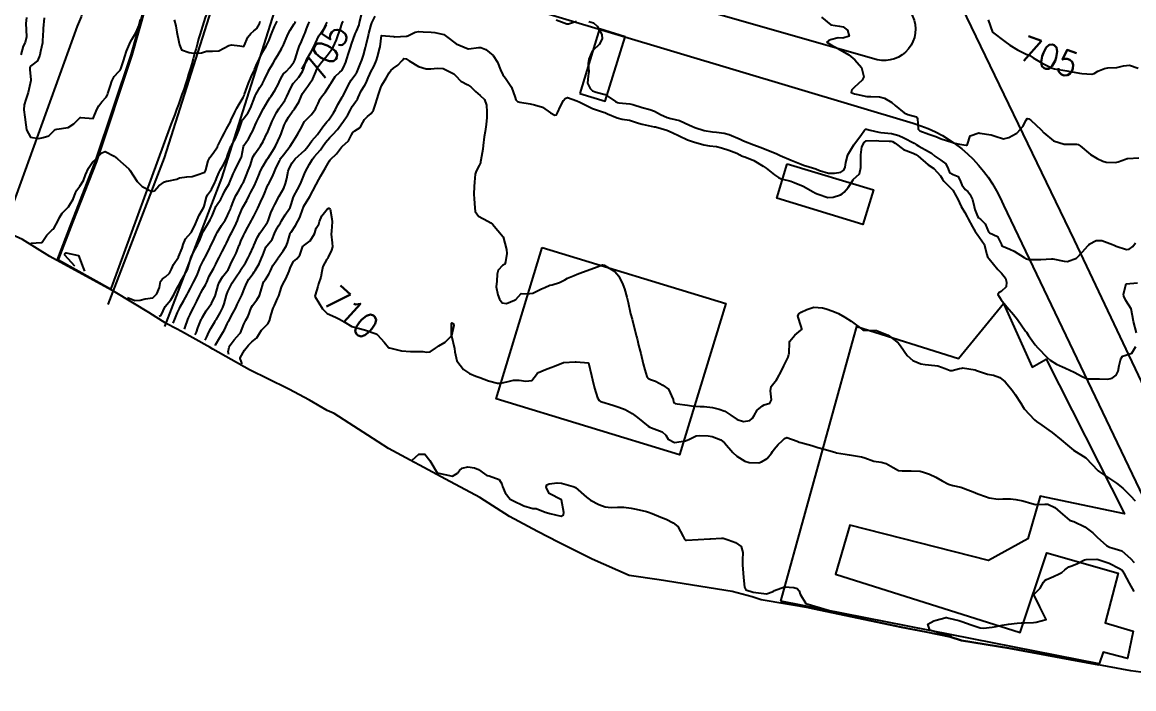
# Model space of a CAD drawing. Header units: metres. Extents: x 286371 to 293043, y 7462578 to 7466404.
# Drawn here: x 289061.7 to 289239.9, y 7464497.4 to 7464604.2 of the extents above; entities that cross this region are included whole.
import ezdxf
from ezdxf.enums import TextEntityAlignment as Align

# ---------------------------------------------------------------- set-up
doc = ezdxf.new("R2010")
doc.units = ezdxf.units.M
doc.header["$MEASUREMENT"] = 0
for name, color, linetype in [('Area', 45, 'Continuous'), ('Canteiro', 45, 'Continuous'), ('Cotas', 45, 'Continuous'), ('Curvas de Nivel 1m', 11, 'Continuous'), ('Curvas de Nivel 5m', 15, 'Continuous'), ('Edificações', 30, 'Continuous'), ('Vias primárias', 230, 'Continuous')]:
    doc.layers.add(name, color=color, linetype=linetype)
doc.styles.add('Style-STANDARD', font='STANDARD.shx')

msp = doc.modelspace()

# ---------------------------------------------------------------- linework, layer by layer
at = {"layer": 'Area'}
msp.add_polyline3d([(289249.83, 7464498.92, 710.42), (289239.41, 7464500.3, 711.24), (289219.82, 7464503.9, 719.13), (289212.26, 7464505.15, 720.53), (289210.43, 7464505.74, 720.55), (289202.61, 7464507.28, 713.14), (289188.39, 7464510.29, 710.79), (289180.11, 7464511.65, 713.78), (289178.68, 7464512.14, 710.67), (289175.51, 7464512.98, 711.38), (289163.8, 7464514.87, 724.06), (289158.98, 7464515.55, 724.78), (289153.04, 7464518.2, 726.75), (289147.71, 7464520.84, 725.03), (289144.28, 7464522.63, 710.9), (289139.8, 7464525.02, 711.39), (289135.01, 7464528.05, 719.44), (289129.53, 7464531.02, 718.51), (289120.41, 7464535.94, 710.86), (289117.08, 7464538.04, 714.6), (289114.83, 7464539.49, 710.71), (289111.65, 7464541.54, 710.83), (289110.55, 7464542.03, 710.81), (289107.71, 7464543.65, 710.79), (289104.42, 7464545.41, 710.78), (289104.17, 7464545.53, 710.71), (289098.08, 7464548.55, 710.54), (289092.23, 7464551.87, 707.98), (289091.63, 7464552.2, 707.63), (289091.31, 7464552.38, 707.46), (289087.2, 7464554.69, 705.11), (289086.39, 7464555.13, 704.48), (289084.72, 7464555.94, 703.68), (289081.96, 7464557.7, 701.75), (289076.56, 7464560.97, 701.71), (289066.1, 7464566.7, 701.55), (289061.72, 7464569.4, 700.93), (289059.91, 7464570.24, 700.86)], dxfattribs=at)
at = {"layer": 'Canteiro'}
msp.add_lwpolyline([(289106.47, 7464715.92, -0.022904), (289104.09, 7464679.93, 0.015582), (289103.52, 7464672.91, -0.008228), (289102.68, 7464660.19, -0.00272), (289102.15, 7464654.13, -0.041433), (289099.84, 7464641.17, 0.025646), (289096.75, 7464626.51, -0.049795), (289091.48, 7464606.35, 0.02469), (289089.75, 7464600.87, -0.029633), (289085.49, 7464587.85), (289075.91, 7464561.7), (289075.8, 7464561.48), (289067.46, 7464566.11), (289067.55, 7464566.35), (289069.77, 7464572.15), (289073.6, 7464581.93), (289079.3, 7464598.99), (289081.44, 7464606.51, 0.04257), (289095.06, 7464676.47, -0.012104), (289096.53, 7464687.62), (289098.18, 7464701.9, 0.027017), (289100, 7464731.8, 0.018919)], format="xyb", dxfattribs=at)
at = {"layer": 'Curvas de Nivel 1m', "flags": 128}
for points, elevation in [([(289062.34, 7464605.01), (289062.24, 7464604.03), (289062.27, 7464603.01), (289062.34, 7464601.9), (289062.11, 7464601.01), (289061.83, 7464600.4), (289061.43, 7464599.02)], 701), ([(289063.04, 7464568.84), (289064.77, 7464568.94), (289064.84, 7464568.97), (289065.6, 7464570.12), (289066.44, 7464570.95), (289066.62, 7464571.1), (289066.77, 7464571.31), (289067.34, 7464572.38), (289067.62, 7464572.93), (289068.06, 7464573.67), (289068.82, 7464574.4), (289069.07, 7464574.66), (289069.24, 7464574.91), (289069.83, 7464575.91), (289070.22, 7464576.89), (289070.41, 7464577.34), (289070.87, 7464577.98), (289071.47, 7464578.87), (289071.82, 7464579.78), (289072.26, 7464580.86), (289072.93, 7464581.8), (289073.47, 7464582.3), (289073.96, 7464582.83), (289074.43, 7464583.34), (289074.95, 7464583.52), (289076.41, 7464582.79), (289076.94, 7464582.34), (289078.73, 7464580.76), (289078.91, 7464580.55), (289080.11, 7464578.74), (289080.87, 7464577.91), (289082.44, 7464577.12), (289082.86, 7464577.2), (289083.55, 7464578.01), (289084.48, 7464578.67), (289084.78, 7464578.77), (289084.89, 7464578.78), (289086.43, 7464579.1), (289086.89, 7464579.29), (289088.04, 7464579.47), (289088.9, 7464579.54), (289089.69, 7464579.81), (289090.91, 7464580.21), (289091.04, 7464580.44), (289091.08, 7464580.57), (289091.46, 7464582.05), (289091.74, 7464582.56), (289092.26, 7464583.25), (289092.97, 7464584.29), (289093.04, 7464584.48), (289093.06, 7464584.54), (289093.69, 7464585.84), (289094.08, 7464586.53), (289094.4, 7464587.14), (289095.03, 7464588.31), (289095.09, 7464588.46), (289095.11, 7464588.51), (289095.72, 7464589.84), (289096.08, 7464590.5), (289096.43, 7464591.14), (289097.09, 7464592.19), (289097.24, 7464592.48), (289097.31, 7464592.7), (289097.93, 7464594.47), (289098.55, 7464595.87), (289098.82, 7464596.45), (289098.91, 7464596.69), (289099.17, 7464597.3), (289099.52, 7464598.1), (289099.68, 7464598.44), (289100.19, 7464599.43), (289100.77, 7464600.42), (289100.93, 7464600.71), (289101.23, 7464601.39), (289101.53, 7464602.12), (289101.65, 7464602.41), (289102.11, 7464603.55), (289102.53, 7464604.4)], 701), ([(289078.51, 7464560.15), (289079.7, 7464559.64), (289080.59, 7464559.71), (289081.38, 7464559.93), (289082.6, 7464560.1), (289083.24, 7464560.69), (289083.65, 7464561.72), (289083.84, 7464562.68), (289084.17, 7464563.14), (289084.65, 7464563.42), (289085.27, 7464564.04), (289085.6, 7464564.65), (289085.9, 7464565.42), (289086.69, 7464566.58), (289086.71, 7464566.62), (289086.72, 7464566.63), (289087.28, 7464568.06), (289087.47, 7464568.62), (289087.84, 7464569.52), (289088.75, 7464570.54), (289088.78, 7464570.58), (289088.79, 7464570.6), (289089.42, 7464571.96), (289089.69, 7464572.59), (289090.05, 7464573.34), (289090.77, 7464574.58), (289090.79, 7464574.61), (289090.83, 7464574.79), (289091.2, 7464576.22), (289091.38, 7464576.57), (289091.99, 7464577.44), (289092.54, 7464578.55), (289092.63, 7464578.8), (289092.9, 7464579.47), (289093.22, 7464580.23), (289093.38, 7464580.54), (289093.98, 7464581.48), (289094.45, 7464582.52), (289094.58, 7464582.89), (289094.97, 7464583.92), (289095.13, 7464584.35), (289095.2, 7464584.51), (289095.85, 7464585.64), (289096.25, 7464586.5), (289096.45, 7464587.05), (289096.93, 7464588.49), (289096.96, 7464588.56), (289097.04, 7464588.65), (289097.85, 7464589.68), (289098.26, 7464590.47), (289098.93, 7464592.28), (289098.99, 7464592.45), (289099.1, 7464592.67), (289099.77, 7464593.78), (289100.17, 7464594.43), (289100.5, 7464595.06), (289101.13, 7464596.41), (289101.14, 7464596.43), (289101.15, 7464596.47), (289101.88, 7464597.7), (289102.29, 7464598.4), (289102.62, 7464598.97), (289103.21, 7464600), (289103.35, 7464600.25), (289103.42, 7464600.38), (289103.97, 7464601.64), (289104.29, 7464602.37), (289104.62, 7464603), (289105.27, 7464604.01), (289105.4, 7464604.23), (289105.45, 7464604.35)], 702), ([(289083.59, 7464557.16), (289083.91, 7464557.32), (289084.56, 7464558.66), (289084.57, 7464558.69), (289085.5, 7464559.74), (289086.01, 7464560.64), (289086.19, 7464561.06), (289086.62, 7464561.85), (289086.91, 7464562.35), (289087.05, 7464562.63), (289087.62, 7464563.65), (289088.13, 7464564.61), (289088.28, 7464565), (289088.69, 7464566.45), (289088.73, 7464566.57), (289088.74, 7464566.6), (289089.39, 7464567.92), (289089.76, 7464568.59), (289090.09, 7464569.23), (289090.61, 7464570.58), (289090.65, 7464570.68), (289090.76, 7464570.88), (289091.39, 7464571.95), (289091.78, 7464572.56), (289092.13, 7464573.22), (289092.63, 7464574.55), (289092.69, 7464574.69), (289092.83, 7464574.9), (289093.51, 7464575.87), (289093.84, 7464576.53), (289094.16, 7464577.22), (289094.88, 7464578.48), (289094.9, 7464578.5), (289095.47, 7464579.94), (289095.73, 7464580.5), (289096.14, 7464581.29), (289096.75, 7464582.49), (289096.8, 7464582.63), (289096.96, 7464583.49), (289097.13, 7464584.33), (289097.19, 7464584.48), (289097.91, 7464585.55), (289098.43, 7464586.46), (289098.62, 7464586.85), (289099.02, 7464587.77), (289099.24, 7464588.25), (289099.32, 7464588.45), (289099.59, 7464589), (289100.36, 7464590.43), (289101.08, 7464591.69), (289101.38, 7464592.12), (289101.59, 7464592.41), (289102.18, 7464593.33), (289102.72, 7464594.39), (289102.85, 7464594.67), (289103.14, 7464595.25), (289103.57, 7464595.96), (289103.95, 7464596.37), (289104.54, 7464596.98), (289105.18, 7464597.84), (289105.35, 7464598.18), (289105.4, 7464598.35), (289105.83, 7464599.72), (289106.08, 7464600.34), (289106.42, 7464601.14), (289106.92, 7464602.33), (289107.02, 7464602.56), (289107.26, 7464603.2), (289107.58, 7464604.01), (289107.72, 7464604.32)], 703), ([(289085.84, 7464555.99), (289086.1, 7464556.64), (289086.56, 7464557.7), (289086.85, 7464558.35), (289087, 7464558.63), (289087.57, 7464559.64), (289088.09, 7464560.61), (289088.26, 7464560.95), (289088.62, 7464561.63), (289088.96, 7464562.27), (289089.14, 7464562.6), (289089.65, 7464563.59), (289090.04, 7464564.58), (289090.21, 7464565.04), (289090.69, 7464565.98), (289090.89, 7464566.37), (289091, 7464566.57), (289091.56, 7464567.71), (289091.97, 7464568.56), (289092.21, 7464569.07), (289092.75, 7464570.24), (289092.85, 7464570.45), (289092.9, 7464570.54), (289093.62, 7464571.68), (289094.17, 7464572.52), (289094.4, 7464572.91), (289094.8, 7464573.73), (289095.04, 7464574.29), (289095.12, 7464574.51), (289095.59, 7464575.75), (289095.93, 7464576.5), (289096.26, 7464577.09), (289096.88, 7464578.15), (289097, 7464578.36), (289097.06, 7464578.48), (289097.61, 7464579.77), (289097.9, 7464580.47), (289098.18, 7464581.21), (289098.6, 7464582.46), (289098.69, 7464582.71), (289098.95, 7464583.14), (289099.5, 7464583.91), (289099.87, 7464584.44), (289100.27, 7464585.15), (289100.9, 7464586.43), (289100.93, 7464586.5), (289101.01, 7464586.69), (289101.72, 7464588.41), (289102.45, 7464589.79), (289102.79, 7464590.39), (289102.9, 7464590.55), (289103.07, 7464590.76), (289103.75, 7464591.71), (289104.1, 7464592.37), (289104.41, 7464593.06), (289105.03, 7464594.36), (289105.07, 7464594.41), (289105.13, 7464594.47), (289106.02, 7464595.47), (289106.61, 7464596.33), (289106.78, 7464596.71), (289107.18, 7464598.04), (289107.25, 7464598.25), (289107.28, 7464598.32), (289108, 7464599.52), (289108.4, 7464600.31), (289108.66, 7464600.87), (289109.24, 7464602.07), (289109.33, 7464602.21), (289109.39, 7464602.29), (289110.14, 7464603.4), (289110.55, 7464604.28)], 704), ([(289089.39, 7464554.14), (289089.58, 7464554.59), (289089.83, 7464555.28), (289090.37, 7464556.58), (289090.43, 7464556.7), (289090.55, 7464556.95), (289091.16, 7464557.97), (289091.58, 7464558.56), (289091.98, 7464559.15), (289092.6, 7464560.39), (289092.64, 7464560.5), (289092.65, 7464560.54), (289093.05, 7464562.11), (289093.21, 7464562.54), (289093.75, 7464563.42), (289094.63, 7464564.51), (289094.65, 7464564.53), (289094.66, 7464564.57), (289095.28, 7464565.91), (289095.59, 7464566.5), (289095.95, 7464567.25), (289096.45, 7464568.49), (289096.53, 7464568.69), (289096.73, 7464569.17), (289097.15, 7464570.08), (289097.34, 7464570.48), (289097.83, 7464571.41), (289098.43, 7464572.46), (289098.55, 7464572.69), (289098.79, 7464573.16), (289099.23, 7464574.02), (289099.42, 7464574.45), (289099.85, 7464575.42), (289100.33, 7464576.43), (289100.49, 7464576.79), (289100.86, 7464577.76), (289101.07, 7464578.22), (289101.2, 7464578.42), (289101.81, 7464579.5), (289102.15, 7464580.41), (289102.38, 7464580.94), (289102.94, 7464582.1), (289103.03, 7464582.3), (289103.09, 7464582.39), (289103.57, 7464583), (289104.6, 7464584.36), (289104.98, 7464584.97), (289105.51, 7464585.83), (289105.84, 7464586.34), (289106.26, 7464587.09), (289106.94, 7464588.33), (289106.98, 7464588.38), (289107.04, 7464588.44), (289107.97, 7464589.39), (289108.67, 7464590.3), (289108.81, 7464590.56), (289109.08, 7464591.2), (289109.43, 7464591.95), (289109.65, 7464592.29), (289110.29, 7464593.1), (289111.05, 7464594.27), (289111.08, 7464594.31), (289111.13, 7464594.42), (289111.84, 7464595.56), (289112.58, 7464596.24), (289112.88, 7464596.51), (289113.17, 7464596.98), (289113.54, 7464597.87), (289113.67, 7464598.23), (289114.03, 7464599.39), (289114.29, 7464600.22), (289114.52, 7464600.92), (289114.97, 7464602.21), (289115.05, 7464602.4), (289115.25, 7464602.82), (289115.66, 7464603.81), (289115.76, 7464604.2), (289116.08, 7464605.41)], 706), ([(289090.99, 7464553.31), (289091.24, 7464553.82), (289091.6, 7464554.56), (289091.92, 7464555.16), (289092.54, 7464556.2), (289092.67, 7464556.42), (289092.74, 7464556.54), (289093.41, 7464557.68), (289093.82, 7464558.53), (289094.01, 7464559.09), (289094.39, 7464560.52), (289094.44, 7464560.68), (289094.61, 7464561.08), (289095.08, 7464562.05), (289095.33, 7464562.5), (289095.86, 7464563.29), (289096.65, 7464564.48), (289096.66, 7464564.52), (289097.45, 7464565.71), (289097.88, 7464566.47), (289098.14, 7464567.02), (289098.72, 7464568.31), (289098.77, 7464568.41), (289098.78, 7464568.45), (289099.39, 7464569.8), (289099.77, 7464570.44), (289100.17, 7464571.02), (289100.78, 7464571.87), (289100.99, 7464572.21), (289101.09, 7464572.42), (289101.54, 7464573.68), (289101.85, 7464574.41), (289102.17, 7464575.06), (289102.84, 7464576.39), (289103.59, 7464577.65), (289103.89, 7464578.38), (289104.07, 7464579.2), (289104.3, 7464580.37), (289104.46, 7464580.82), (289104.93, 7464581.71), (289105.43, 7464582.35), (289106.96, 7464583.76), (289107.25, 7464584.04), (289107.45, 7464584.32), (289108.07, 7464585.22), (289109, 7464586.27), (289109.85, 7464587.46), (289110.52, 7464588.27), (289110.75, 7464588.55), (289111.04, 7464588.95), (289111.58, 7464589.74), (289111.86, 7464590.25), (289112.27, 7464591.05), (289112.95, 7464592.24), (289113, 7464592.33), (289113.1, 7464592.5), (289113.7, 7464593.64), (289113.99, 7464594.22), (289114.41, 7464594.94), (289115.15, 7464595.98), (289115.24, 7464596.11), (289115.29, 7464596.2), (289115.83, 7464597.54), (289116.13, 7464598.19), (289116.4, 7464598.99), (289116.67, 7464600.18), (289116.78, 7464600.62), (289117.18, 7464602.18), (289117.2, 7464602.22), (289117.25, 7464602.43), (289117.61, 7464603.83), (289117.73, 7464604.17), (289118.22, 7464605.23)], 707), ([(289147.28, 7464604.65), (289148.97, 7464603.99), (289149.27, 7464604.01), (289150.54, 7464604.4)], 707), ([(289152.53, 7464604.38), (289153.27, 7464604.13), (289153.85, 7464603.62), (289154.57, 7464602.28), (289154.64, 7464601.6), (289154.15, 7464600.69), (289153.21, 7464599.78), (289153.12, 7464599.71), (289153.05, 7464599.63), (289152.49, 7464598.33), (289152.39, 7464597.64), (289152.5, 7464596.29), (289152.41, 7464595.64), (289152.29, 7464594.47), (289152.7, 7464593.63), (289153.11, 7464593.23), (289153.66, 7464593.06), (289155.1, 7464592.64), (289156.79, 7464591.57), (289157.08, 7464591.39), (289157.3, 7464591.34), (289159.08, 7464591.16), (289159.56, 7464591.05), (289161.07, 7464590.57), (289162.28, 7464590.27), (289163.06, 7464590), (289163.98, 7464589.46), (289165.05, 7464588.98), (289165.64, 7464588.84), (289167.04, 7464588.51), (289168.66, 7464587.76), (289169.03, 7464587.57), (289169.48, 7464587.38), (289171.01, 7464586.9), (289172.35, 7464586.67), (289173, 7464586.61), (289174.18, 7464586.48), (289175, 7464586.24), (289176.76, 7464585.48), (289176.99, 7464585.38), (289177.32, 7464585.25), (289178.97, 7464584.6), (289179.95, 7464584.22), (289180.96, 7464583.87), (289182.65, 7464583.17), (289182.95, 7464583.02), (289183.2, 7464582.91), (289184.94, 7464582.13), (289186.56, 7464581.48), (289186.93, 7464581.36), (289187.84, 7464581.09), (289188.92, 7464580.73), (289189.49, 7464580.49), (289190.91, 7464580.03), (289191.9, 7464580.04), (289192.91, 7464580.23), (289193.38, 7464580.55), (289193.59, 7464581), (289193.69, 7464581.76), (289194.05, 7464583), (289194.98, 7464584.61), (289195.25, 7464584.98), (289196.14, 7464586.1), (289196.73, 7464586.96), (289196.86, 7464587.11), (289197.02, 7464587.12), (289197.62, 7464586.95), (289199.01, 7464586.63), (289199.34, 7464586.59), (289201.01, 7464586.41), (289202.21, 7464586.08), (289203, 7464585.73), (289204.68, 7464584.84), (289204.98, 7464584.65), (289205.41, 7464584.39), (289206.97, 7464583.54), (289207.43, 7464583.27), (289207.97, 7464582.79), (289208.94, 7464582.13), (289209.75, 7464581.57), (289210.1, 7464580.75), (289210.34, 7464580.17), (289210.91, 7464579.85), (289211.7, 7464579.52), (289212.11, 7464578.72), (289212.32, 7464578.16), (289212.87, 7464577.45), (289213.26, 7464577.11), (289213.58, 7464576.7), (289214, 7464575.85), (289214.29, 7464574.69), (289214.39, 7464574.25), (289214.8, 7464573.19), (289215, 7464572.88), (289215.31, 7464572.67), (289216.06, 7464571.94), (289216.6, 7464570.66), (289216.76, 7464570.49), (289218.01, 7464569.89), (289218.67, 7464568.62), (289218.67, 7464568.55), (289218.73, 7464568.39), (289220, 7464567.87), (289220.72, 7464567.56), (289222.29, 7464566.56), (289222.7, 7464566.3), (289223.05, 7464566.2), (289224.7, 7464566.21), (289224.99, 7464566.23), (289226.7, 7464566.33), (289226.88, 7464566.31), (289228.7, 7464565.94), (289229.23, 7464565.92), (289230.7, 7464566.43), (289231.68, 7464567.46), (289232.51, 7464568.41), (289232.61, 7464568.53), (289232.74, 7464568.66), (289233.86, 7464569.28), (289234.75, 7464569.24), (289236.47, 7464568.61), (289236.74, 7464568.49), (289237.05, 7464568.34), (289238.73, 7464567.83), (289239.15, 7464567.88), (289239.71, 7464568.3), (289240.15, 7464568.89)], 707), ([(289189.83, 7464605.07), (289191.28, 7464603.84), (289192.69, 7464603.61), (289193.27, 7464603.51), (289193.98, 7464603), (289194.23, 7464602.01), (289193.24, 7464601.69), (289192.5, 7464601.76), (289191.24, 7464601.44), (289190.97, 7464601.32), (289190.66, 7464601.05), (289191.23, 7464600.68), (289191.97, 7464600.29), (289193.2, 7464599.59), (289194.2, 7464599), (289195.18, 7464598.24), (289196.25, 7464596.97), (289196.58, 7464595.52), (289196.33, 7464594.97), (289195.7, 7464594.4), (289195.12, 7464593.85), (289194.69, 7464593.41), (289194.55, 7464592.99), (289195.1, 7464592.78), (289195.36, 7464592.72), (289197.1, 7464592.36), (289197.72, 7464592.32), (289199.09, 7464592.3), (289199.93, 7464592.08), (289201.08, 7464591.39), (289201.64, 7464590.89), (289203.06, 7464589.71), (289203.66, 7464589.45), (289205.05, 7464589.08), (289205.17, 7464588.95), (289205.18, 7464588.83), (289205.31, 7464587.12), (289205.56, 7464586.83), (289207.01, 7464586.33), (289208.14, 7464585.92), (289209, 7464585.58), (289210.72, 7464585.01), (289210.99, 7464584.94), (289211.93, 7464584.72), (289212.98, 7464584.54), (289213.12, 7464584.57), (289213.21, 7464584.7), (289213.65, 7464586.05), (289215.01, 7464586.5), (289215.19, 7464586.49), (289217.01, 7464586.21), (289217.65, 7464585.99), (289219, 7464585.58), (289219.85, 7464585.75), (289221.01, 7464586.4), (289221.12, 7464586.48), (289221.24, 7464586.58), (289222.08, 7464587.52), (289222.61, 7464588.56), (289222.8, 7464588.8), (289223.05, 7464588.77), (289223.39, 7464588.55), (289225.01, 7464586.99), (289225.44, 7464586.52), (289226.99, 7464585.24), (289228.74, 7464584.71), (289228.98, 7464584.71), (289230.71, 7464584.71), (289230.98, 7464584.63), (289231.29, 7464584.43), (289232.95, 7464583.03), (289233.99, 7464582.39), (289234.94, 7464582), (289235.46, 7464581.84), (289236.94, 7464581.77), (289237.39, 7464581.89), (289238.53, 7464582.32), (289238.84, 7464582.42), (289238.95, 7464582.43), (289240.71, 7464582.52)], 706), ([(289092.63, 7464552.44), (289092.63, 7464552.47), (289092.66, 7464552.54), (289093.34, 7464553.69), (289093.84, 7464554.52), (289094.08, 7464554.96), (289094.53, 7464555.9), (289094.74, 7464556.32), (289094.84, 7464556.51), (289095.45, 7464557.61), (289095.88, 7464558.49), (289096.1, 7464558.98), (289096.6, 7464559.98), (289096.77, 7464560.31), (289096.86, 7464560.48), (289097.35, 7464561.74), (289097.65, 7464562.47), (289098.01, 7464563.09), (289098.66, 7464563.98), (289098.86, 7464564.26), (289099, 7464564.45), (289099.62, 7464565.5), (289100.04, 7464566.43), (289100.22, 7464566.91), (289100.72, 7464568.18), (289100.81, 7464568.34), (289100.88, 7464568.42), (289101.71, 7464569.44), (289102.11, 7464570.4), (289102.31, 7464570.86), (289102.77, 7464571.63), (289103.07, 7464572.1), (289103.24, 7464572.39), (289103.81, 7464573.37), (289104.52, 7464574.37), (289104.62, 7464574.56), (289104.83, 7464575.19), (289105.1, 7464576.1), (289105.2, 7464576.36), (289105.77, 7464577.44), (289106.26, 7464578.34), (289106.9, 7464579.96), (289107.05, 7464580.32), (289107.72, 7464581.52), (289108.19, 7464582.31), (289108.52, 7464582.73), (289108.95, 7464583.2), (289109.46, 7464583.79), (289109.82, 7464584.28), (289110.3, 7464584.96), (289110.99, 7464585.77), (289111.24, 7464586.02), (289111.46, 7464586.26), (289112.18, 7464587.08), (289113.03, 7464588.19), (289113.05, 7464588.22), (289113.07, 7464588.23), (289113.85, 7464589.42), (289114.29, 7464590.22), (289114.57, 7464590.72), (289115.08, 7464591.47), (289115.39, 7464591.9), (289115.53, 7464592.2), (289116.02, 7464593.28), (289116.6, 7464594.18), (289116.8, 7464594.51), (289117.14, 7464595.34), (289117.37, 7464595.95), (289117.48, 7464596.17), (289118.08, 7464597.25), (289118.47, 7464598.16), (289118.63, 7464598.71), (289119, 7464600.15), (289119.04, 7464600.33), (289119.24, 7464602.14), (289121.24, 7464601.94), (289121.42, 7464601.93), (289123.24, 7464602.01), (289123.31, 7464602.02), (289123.5, 7464602.08), (289124.66, 7464602.65), (289125.25, 7464602.74), (289125.94, 7464602.72), (289127.25, 7464602.66), (289127.83, 7464602.59), (289129.25, 7464602.27), (289129.68, 7464601.98), (289131.23, 7464600.77), (289133.17, 7464599.97), (289133.21, 7464599.97), (289134.89, 7464600.22), (289135.21, 7464600.18), (289135.97, 7464599.88), (289137.19, 7464598.91), (289137.87, 7464597.85), (289138.36, 7464596.64), (289138.73, 7464595.84), (289139.14, 7464595.3), (289140.1, 7464593.82), (289140.7, 7464592.2), (289140.8, 7464591.81), (289141.08, 7464591.53), (289141.43, 7464591.45), (289143.08, 7464591.17), (289143.8, 7464591.03), (289145.07, 7464590.62), (289146.34, 7464589.73), (289147.05, 7464589.33), (289147.33, 7464589.43), (289147.49, 7464589.71), (289147.98, 7464590.79), (289148.46, 7464591.69), (289148.73, 7464592.05), (289149.09, 7464592.16), (289150.58, 7464591.66), (289151.08, 7464591.44), (289151.51, 7464591.21), (289153.07, 7464590.41), (289154.84, 7464589.81), (289155.06, 7464589.76), (289155.51, 7464589.59), (289157.04, 7464588.93), (289157.87, 7464588.72), (289159.04, 7464588.53), (289160.46, 7464588.08), (289161.03, 7464587.9), (289163, 7464587.5), (289163.02, 7464587.5), (289163.19, 7464587.47), (289165.02, 7464586.94), (289165.84, 7464586.6), (289167, 7464586.02), (289168.35, 7464585.39), (289168.98, 7464585.16), (289169.3, 7464585.06), (289170.97, 7464584.58), (289171.85, 7464584.46), (289172.97, 7464584.31), (289173.76, 7464584.11), (289174.96, 7464583.74), (289176.25, 7464583.27), (289176.69, 7464583), (289176.95, 7464582.84), (289177.54, 7464582.66), (289178.94, 7464582.09), (289180.47, 7464581.2), (289180.92, 7464580.88), (289182.27, 7464579.8), (289182.9, 7464579.35), (289183.36, 7464579.16), (289184.89, 7464578.75), (289185.44, 7464578.58), (289186.88, 7464577.96), (289188.46, 7464577.08), (289188.86, 7464576.86), (289189.25, 7464576.67), (289190.85, 7464576.18), (289191.68, 7464576.2), (289192.86, 7464576.6), (289193.13, 7464576.74), (289193.42, 7464577.01), (289194.11, 7464577.76), (289194.87, 7464578.98), (289194.88, 7464579), (289194.89, 7464579.02), (289195.92, 7464579.95), (289196.14, 7464580.97), (289196.1, 7464582.12), (289196.1, 7464582.97), (289196.3, 7464584.29), (289196.63, 7464584.96), (289196.99, 7464585.23), (289198.64, 7464585.28), (289198.99, 7464585.25), (289200.67, 7464585.21), (289200.99, 7464585.19), (289201.22, 7464585.12), (289201.62, 7464584.88), (289202.97, 7464583.85), (289204.52, 7464583.28), (289204.96, 7464583.07), (289205.28, 7464582.83), (289206.93, 7464581.4), (289207.8, 7464580.79), (289208.91, 7464579.63), (289209.21, 7464579.08), (289209.44, 7464578.77), (289210.87, 7464577.33), (289211.08, 7464576.97), (289211.21, 7464576.74), (289211.68, 7464575.89), (289212.2, 7464574.72), (289212.81, 7464573.77), (289213.14, 7464573.05), (289213.3, 7464572.71), (289214.04, 7464571.43), (289214.43, 7464570.69), (289214.76, 7464570.26), (289215.9, 7464568.67), (289216.34, 7464567.03), (289216.45, 7464566.66), (289216.7, 7464566.32), (289218.1, 7464564.63), (289218.67, 7464564.03), (289219.29, 7464563.25), (289219.49, 7464562.61), (289219.41, 7464561.84), (289218.62, 7464561.1), (289218.29, 7464560.95), (289218.09, 7464560.63), (289218.6, 7464559.73), (289219.55, 7464558.61), (289220.57, 7464557.41), (289221.21, 7464556.58), (289222.53, 7464554.75), (289222.66, 7464554.56), (289223.02, 7464554.05), (289224.09, 7464552.54), (289224.48, 7464552.06), (289225.99, 7464550.51), (289226.45, 7464550.1), (289227.48, 7464549.45), (289228.43, 7464549), (289228.8, 7464548.84), (289229.71, 7464548.45), (289230.2, 7464548.22), (289230.42, 7464548.13), (289231.51, 7464547.52), (289232.4, 7464547.07), (289233.71, 7464547.08), (289234.4, 7464547.08), (289235.72, 7464547.04), (289236.41, 7464547.19), (289237.08, 7464547.67), (289237.37, 7464548.33), (289237.54, 7464549.23), (289237.79, 7464550.32), (289238.07, 7464550.71), (289238.46, 7464550.85), (289239.58, 7464551.19), (289240.22, 7464552.29)], 708), ([(289094.77, 7464550.97), (289094.68, 7464551.4), (289094.85, 7464552.14), (289095.02, 7464552.51), (289095.63, 7464553.36), (289096.51, 7464554.3), (289096.61, 7464554.39), (289096.67, 7464554.48), (289097.18, 7464555.83), (289097.51, 7464556.47), (289097.87, 7464557.14), (289098.36, 7464558.46), (289098.43, 7464558.6), (289098.58, 7464558.83), (289099.27, 7464559.77), (289099.68, 7464560.44), (289099.92, 7464561.13), (289100.27, 7464562.43), (289100.39, 7464562.67), (289100.64, 7464563.01), (289101.2, 7464563.87), (289101.46, 7464564.41), (289101.86, 7464565.23), (289102.63, 7464566.4), (289102.66, 7464566.43), (289102.7, 7464566.48), (289103.47, 7464567.62), (289103.98, 7464568.38), (289104.21, 7464568.9), (289104.61, 7464570.37), (289104.65, 7464570.47), (289104.76, 7464570.62), (289105.46, 7464571.67), (289105.87, 7464572.35), (289106.17, 7464572.97), (289106.63, 7464574.34), (289106.68, 7464574.47), (289106.82, 7464574.76), (289107.78, 7464576.32), (289108.72, 7464578.14), (289108.79, 7464578.3), (289108.88, 7464578.44), (289109.56, 7464579.61), (289109.91, 7464580.28), (289110.26, 7464580.93), (289110.93, 7464582.06), (289111.02, 7464582.18), (289111.11, 7464582.26), (289112.02, 7464583.18), (289112.86, 7464584.24), (289112.91, 7464584.29), (289112.97, 7464584.34), (289113.96, 7464585.24), (289114.47, 7464586.21), (289114.66, 7464586.55), (289115.01, 7464586.85), (289115.82, 7464587.39), (289116.28, 7464588.19), (289116.54, 7464588.67), (289117.04, 7464589.16), (289117.62, 7464589.6), (289117.99, 7464590.16), (289118.27, 7464590.97), (289118.62, 7464592.15), (289118.74, 7464592.51), (289119.12, 7464593.64), (289119.24, 7464594.03), (289119.3, 7464594.14), (289119.99, 7464595.28), (289120.51, 7464596.12), (289120.77, 7464596.51), (289121.17, 7464596.88), (289121.89, 7464597.38), (289122.55, 7464598.09), (289122.85, 7464598.42), (289123.19, 7464598.38), (289123.68, 7464598.08), (289125.17, 7464597.13), (289126.41, 7464596.79), (289127.17, 7464596.8), (289128.26, 7464596.91), (289129.16, 7464596.81), (289130.84, 7464595.97), (289131.14, 7464595.69), (289131.99, 7464594.81), (289133.12, 7464594.24), (289133.59, 7464593.92), (289134.34, 7464593.14), (289135.09, 7464592.51), (289135.78, 7464591.88), (289136.12, 7464590.94), (289136.14, 7464589.88), (289136.13, 7464588.97), (289136.04, 7464587.88), (289135.88, 7464586.76), (289135.74, 7464585.89), (289135.57, 7464584.49), (289135.5, 7464583.9), (289135.17, 7464582.14), (289135.16, 7464581.9), (289135.14, 7464581.69), (289134.92, 7464581.28), (289134.43, 7464580.39), (289134.3, 7464579.91), (289134.17, 7464578.63), (289134.12, 7464577.92), (289134.08, 7464576.7), (289134.12, 7464575.92), (289134.24, 7464574.49), (289134.27, 7464573.91), (289134.8, 7464573.14), (289136.33, 7464572.34), (289136.79, 7464572.09), (289137.06, 7464571.87), (289138.75, 7464569.84), (289139.29, 7464567.84), (289139.36, 7464567.18), (289139.16, 7464565.84), (289139.05, 7464565.46), (289138.67, 7464565.23), (289137.99, 7464564.52), (289137.81, 7464563.86), (289137.74, 7464562.76), (289137.67, 7464561.86), (289137.89, 7464560.57), (289138.19, 7464559.85), (289138.59, 7464559.26), (289139.28, 7464559.14), (289140.59, 7464559.69), (289140.68, 7464559.73), (289140.78, 7464559.81), (289141.66, 7464560.75), (289142.61, 7464560.72), (289143.55, 7464560.83), (289144.62, 7464561.35), (289144.89, 7464561.49), (289145.44, 7464561.74), (289146.26, 7464562.09), (289146.63, 7464562.18), (289147.82, 7464562.53), (289148.64, 7464562.98), (289149.1, 7464563.23), (289150.16, 7464563.67), (289150.66, 7464563.88), (289151.04, 7464564.03), (289152.67, 7464564.64), (289153.4, 7464564.89), (289154.68, 7464565.34), (289154.96, 7464565.31), (289156.67, 7464564.31), (289157.33, 7464563.55), (289157.97, 7464562.21), (289158.21, 7464561.54), (289158.6, 7464560.19), (289158.77, 7464559.53), (289158.82, 7464559.3), (289159.21, 7464557.52), (289159.43, 7464556.65), (289159.72, 7464555.52), (289160.14, 7464553.88), (289160.23, 7464553.51), (289160.29, 7464553.3), (289160.49, 7464552.49), (289160.74, 7464551.5), (289160.82, 7464551.15), (289161.23, 7464549.49), (289161.46, 7464548.53), (289161.78, 7464547.49), (289162.07, 7464547.15), (289162.4, 7464547), (289163.17, 7464546.69), (289164.38, 7464546.1), (289165.28, 7464545.43), (289166, 7464543.77), (289166.09, 7464543.42), (289166.17, 7464543.24), (289166.34, 7464543.12), (289166.69, 7464543.06), (289168.34, 7464542.88), (289168.94, 7464542.77), (289170.33, 7464542.64), (289171.01, 7464542.67), (289172.33, 7464542.51), (289173.38, 7464542.25), (289174.32, 7464541.92), (289175.27, 7464541.28), (289176.3, 7464540.57), (289177.31, 7464540.24), (289178.3, 7464540.4), (289178.75, 7464540.79), (289179.02, 7464541.22), (289179.47, 7464542.07), (289180.34, 7464542.78), (289180.64, 7464542.9), (289181.5, 7464543.19), (289181.81, 7464543.73), (289181.61, 7464545.19), (289181.73, 7464545.84), (289182.4, 7464546.65), (289182.62, 7464546.95), (289182.74, 7464547.17), (289183.32, 7464548.27), (289183.77, 7464549.15), (289183.99, 7464549.6), (289184.46, 7464550.57), (289184.59, 7464551.02), (289184.6, 7464551.14), (289184.68, 7464552.95), (289184.73, 7464553.14), (289185.54, 7464554.1), (289186.52, 7464554.87), (289186.63, 7464555), (289186.64, 7464555.11), (289186.53, 7464555.5), (289186.04, 7464557.12), (289186.16, 7464557.52), (289186.56, 7464557.77), (289187.45, 7464558.22), (289188.58, 7464558.6), (289189.97, 7464558.46), (289190.57, 7464558.29), (289191.64, 7464557.95), (289192.56, 7464557.55), (289193.53, 7464557), (289194.54, 7464556.34), (289196.46, 7464554.96), (289196.52, 7464554.91), (289196.6, 7464554.88), (289198.52, 7464554.83), (289198.63, 7464554.82), (289200.51, 7464554.09), (289202.09, 7464552.87), (289202.49, 7464552.39), (289203.57, 7464550.85), (289204.45, 7464550.04), (289205.74, 7464549.52), (289206.44, 7464549.37), (289207.99, 7464549.23), (289208.44, 7464549.17), (289209.65, 7464548.76), (289210.43, 7464548.45), (289210.75, 7464548.42), (289211.96, 7464548.72), (289212.33, 7464548.82), (289212.44, 7464548.83), (289213.45, 7464548.7), (289214.43, 7464548.51), (289214.67, 7464548.44), (289216.42, 7464547.85), (289217.38, 7464547.67), (289218.41, 7464547.29), (289219.24, 7464546.61), (289220.37, 7464545.27), (289220.85, 7464544.59), (289221.75, 7464543.17), (289222.13, 7464542.57), (289222.33, 7464542.3), (289223.96, 7464540.54), (289224.3, 7464540.26), (289225.16, 7464539.65), (289226.28, 7464538.87), (289226.79, 7464538.5), (289228.26, 7464537.32), (289229.23, 7464536.46), (289230.23, 7464535.67), (289232.21, 7464534.41), (289234.12, 7464532.39), (289234.18, 7464532.33), (289234.38, 7464532.18), (289236.16, 7464530.98), (289237.12, 7464530.34), (289238.14, 7464529.56), (289239.34, 7464528.31), (289240.11, 7464527.52)], 709), ([(289070.1, 7464565.17), (289068.5, 7464566.92), (289068.5, 7464567.13), (289068.71, 7464567.3), (289070.7, 7464566.88), (289071.41, 7464564.87), (289071.66, 7464564.37)], 702), ([(289240.33, 7464554.47), (289239.85, 7464556.29), (289239.69, 7464557.17), (289239.45, 7464558.3), (289238.59, 7464559.65), (289238.29, 7464560.32), (289238.25, 7464560.68), (289238.64, 7464562.31), (289240.48, 7464562.46)], 708), ([(289124.2, 7464534.06), (289125.24, 7464535.03), (289126.22, 7464535.03), (289127.01, 7464534.02), (289128.17, 7464532), (289130.67, 7464531.47), (289131.43, 7464531.96), (289131.76, 7464532.37), (289132.19, 7464532.75), (289133.12, 7464533), (289134.19, 7464532.83), (289134.83, 7464532.55), (289135.78, 7464531.88), (289136.17, 7464531.61), (289136.51, 7464531.52), (289138.15, 7464530.93), (289138.57, 7464530.26), (289138.68, 7464529.84), (289139.07, 7464528.79), (289139.9, 7464527.82), (289140.1, 7464527.68), (289140.34, 7464527.57), (289142.09, 7464526.75), (289143.53, 7464526.31), (289144.08, 7464526.3), (289145.48, 7464525.73), (289146.07, 7464525.58), (289146.27, 7464525.52), (289148.06, 7464525.07), (289148.46, 7464525.3), (289148.52, 7464525.69), (289148.1, 7464527.69), (289146.12, 7464528.72), (289145.64, 7464529.73), (289145.78, 7464530.09), (289146.14, 7464530.24), (289147.41, 7464530.44), (289148.14, 7464530.37), (289149.97, 7464529.84), (289150.14, 7464529.78), (289150.37, 7464529.66), (289152.11, 7464528.13), (289152.78, 7464527.62), (289154.09, 7464526.94), (289155.11, 7464526.57), (289156.09, 7464526.44), (289157.11, 7464526.54), (289158.09, 7464526.52), (289159.27, 7464526.34), (289160.08, 7464526.2), (289161.74, 7464525.83), (289162.08, 7464525.72), (289162.67, 7464525.48), (289164.07, 7464524.93), (289164.92, 7464524.59), (289166.05, 7464524.03), (289166.78, 7464523.41), (289167.63, 7464521.79), (289167.83, 7464521.4), (289168.01, 7464521.24), (289168.19, 7464521.22), (289170.01, 7464521.36), (289171.93, 7464521.42), (289172.02, 7464521.42), (289173.77, 7464521.55), (289174.02, 7464521.53), (289174.84, 7464521.29), (289176, 7464520.87), (289176.92, 7464520.19), (289177.18, 7464519.26), (289177.12, 7464518.09), (289177.17, 7464517.26), (289177.25, 7464515.92), (289177.31, 7464515.25), (289177.45, 7464513.69), (289177.68, 7464513.25), (289178.86, 7464512.9), (289181, 7464512.63), (289182.06, 7464513), (289182.29, 7464513.18), (289183.89, 7464513.73), (289185.35, 7464513.66), (289185.89, 7464513.46), (289186.25, 7464513.11), (289186.4, 7464512.58), (289187.31, 7464511.09), (289191.11, 7464509.98)], 711), ([(289210.66, 7464505.76), (289207.19, 7464506.79), (289206.85, 7464507.76), (289207.81, 7464508.28), (289208.22, 7464508.38), (289209.59, 7464508.76), (289209.76, 7464508.82), (289209.83, 7464508.82), (289210.24, 7464508.75), (289211.81, 7464508.37), (289212.33, 7464508.19), (289213.8, 7464507.64), (289215.26, 7464507.2), (289215.79, 7464507.14), (289217.16, 7464507.28), (289217.8, 7464507.38), (289218.76, 7464507.58), (289219.8, 7464507.78), (289221.16, 7464507.93), (289221.81, 7464507.96), (289222.38, 7464507.98), (289223.81, 7464508.04), (289224.25, 7464508.09), (289225.81, 7464508.5), (289224.84, 7464510.52), (289223.87, 7464512.53), (289224.88, 7464513.53), (289225.41, 7464514.51), (289225.64, 7464514.78), (289225.91, 7464514.9), (289227.02, 7464515.39), (289227.92, 7464515.85), (289228.33, 7464516.07), (289228.84, 7464516.46), (289229.45, 7464516.94), (289229.94, 7464517.12), (289230.88, 7464517.5), (289231.96, 7464518.07), (289232.23, 7464518.14), (289233.96, 7464518.19), (289234.19, 7464518.15), (289235.95, 7464517.52), (289237.59, 7464516.67), (289237.94, 7464516.46), (289238.07, 7464516.32), (289238.29, 7464515.96), (289239.13, 7464514.31), (289239.88, 7464512.98)], 711)]:
    msp.add_lwpolyline(points, dxfattribs=dict(at, elevation=elevation))
at = {"layer": 'Curvas de Nivel 5m', "flags": 128}
for points, elevation in [([(289065.16, 7464604.97), (289065.01, 7464603.22), (289064.99, 7464602.97), (289064.93, 7464601.27), (289064.91, 7464600.97), (289064.61, 7464599.57), (289064.47, 7464598.98), (289064.11, 7464598.05), (289063.17, 7464597.38), (289062.97, 7464597.19), (289062.89, 7464597), (289062.85, 7464596.69), (289063.05, 7464595), (289063.05, 7464594.91), (289062.61, 7464593.01), (289062.25, 7464591.85), (289061.97, 7464591.02), (289061.89, 7464590.19), (289062.06, 7464589.02), (289062.23, 7464587.81), (289062.35, 7464587.01), (289062.99, 7464585.83), (289064.33, 7464585.64), (289064.99, 7464585.77), (289065.91, 7464586.04), (289066.83, 7464586.95), (289067.01, 7464587.08), (289067.19, 7464587.12), (289069.01, 7464587.37), (289069.95, 7464587.96), (289070.84, 7464588.88), (289070.96, 7464588.96), (289071.04, 7464588.97), (289073.03, 7464588.84), (289073.62, 7464590.27), (289073.92, 7464590.83), (289074.4, 7464591.5), (289075.09, 7464592.23), (289075.32, 7464592.59), (289075.4, 7464592.81), (289075.79, 7464594.13), (289076, 7464594.8), (289076.38, 7464595.55), (289077.15, 7464596.34), (289077.36, 7464596.57), (289077.45, 7464596.78), (289077.87, 7464598.08), (289078.09, 7464598.77), (289078.37, 7464599.59), (289078.85, 7464600.76), (289078.96, 7464601.02), (289079.24, 7464601.49), (289079.73, 7464602.26), (289079.99, 7464602.74), (289080.35, 7464603.65), (289080.6, 7464604.73)], 700), ([(289086.01, 7464604.65), (289086.26, 7464603.66), (289086.43, 7464602.65), (289086.76, 7464601.1), (289086.85, 7464600.64), (289087.2, 7464599.84), (289088.43, 7464599.38), (289089.19, 7464599.28), (289090.42, 7464599.36), (289091.2, 7464599.62), (289092.15, 7464599.61), (289093.2, 7464599.64), (289094.8, 7464600.51), (289095.22, 7464600.63), (289096.55, 7464600.48), (289097.21, 7464600.37), (289097.24, 7464600.45), (289097.25, 7464600.47), (289097.84, 7464601.86), (289098.29, 7464602.46), (289098.81, 7464602.89), (289099.26, 7464603.27), (289099.71, 7464603.99), (289099.83, 7464604.44)], 700), ([(289087.68, 7464555.03), (289087.79, 7464555.35), (289088.19, 7464556.61), (289088.29, 7464556.87), (289088.56, 7464557.38), (289088.97, 7464558.19), (289089.18, 7464558.6), (289089.64, 7464559.54), (289090.13, 7464560.58), (289090.29, 7464560.9), (289090.62, 7464561.44), (289091.04, 7464562.15), (289091.23, 7464562.57), (289091.65, 7464563.56), (289092.2, 7464564.55), (289092.36, 7464564.85), (289092.68, 7464565.47), (289093.04, 7464566.18), (289093.23, 7464566.54), (289093.74, 7464567.5), (289094.23, 7464568.52), (289094.39, 7464568.86), (289094.74, 7464569.55), (289095.06, 7464570.2), (289095.21, 7464570.51), (289095.74, 7464571.53), (289096.16, 7464572.49), (289096.33, 7464572.95), (289096.81, 7464574.12), (289096.93, 7464574.37), (289096.99, 7464574.48), (289097.65, 7464575.66), (289098.04, 7464576.47), (289098.31, 7464577.01), (289098.88, 7464578.1), (289099, 7464578.34), (289099.05, 7464578.45), (289099.59, 7464579.76), (289099.86, 7464580.44), (289100.21, 7464581.15), (289100.94, 7464582.32), (289100.98, 7464582.38), (289101.01, 7464582.42), (289101.77, 7464583.6), (289102.28, 7464584.4), (289103, 7464585.97), (289103.15, 7464586.38), (289103.65, 7464587.75), (289103.95, 7464588.37), (289104.37, 7464589.04), (289105.06, 7464590.05), (289105.19, 7464590.23), (289105.29, 7464590.35), (289105.98, 7464591.44), (289106.39, 7464592.33), (289106.62, 7464592.81), (289107.11, 7464593.57), (289107.43, 7464594.01), (289107.67, 7464594.32), (289108.25, 7464595.19), (289108.75, 7464596.3), (289108.86, 7464596.6), (289109.17, 7464597.2), (289109.62, 7464597.85), (289110, 7464598.28), (289110.55, 7464598.92), (289111.21, 7464599.78), (289111.4, 7464600.08), (289111.5, 7464600.26), (289112.05, 7464601.43), (289112.34, 7464602.25), (289112.56, 7464602.94), (289113.01, 7464604.24), (289113.09, 7464604.42)], 705), ([(289216.55, 7464604.66), (289217.25, 7464602.64), (289219.23, 7464601.15), (289219.99, 7464600.6), (289221.21, 7464599.81), (289222.64, 7464599.12), (289223.2, 7464598.9), (289223.76, 7464598.55), (289225.18, 7464597.68), (289226.77, 7464596.9), (289227.17, 7464596.77), (289229.16, 7464596.46), (289231.16, 7464596.09), (289231.54, 7464596.04), (289233.16, 7464595.91), (289233.53, 7464596.02), (289234.1, 7464596.39), (289235.17, 7464596.83), (289235.73, 7464596.92), (289237.17, 7464596.98), (289238.22, 7464597.28), (289239.18, 7464597.35), (289240.56, 7464596.89)], 705), ([(289096.9, 7464549.49), (289096.6, 7464550.34), (289096.59, 7464550.48), (289097.28, 7464551.66), (289097.94, 7464552.46), (289098.21, 7464552.74), (289098.49, 7464553), (289099.26, 7464553.68), (289099.75, 7464554.44), (289100.04, 7464554.91), (289100.53, 7464555.44), (289101.04, 7464555.92), (289101.31, 7464556.41), (289101.57, 7464557.4), (289101.9, 7464558.4), (289102.12, 7464558.87), (289102.6, 7464559.97), (289102.73, 7464560.27), (289102.78, 7464560.39), (289103.22, 7464561.79), (289103.5, 7464562.38), (289103.91, 7464563.11), (289104.44, 7464564.37), (289104.5, 7464564.53), (289104.67, 7464565), (289105.16, 7464565.88), (289105.69, 7464566.35), (289106.16, 7464566.89), (289106.67, 7464568.34), (289106.69, 7464568.37), (289106.73, 7464568.41), (289107.83, 7464569.22), (289108.54, 7464570.31), (289108.59, 7464570.47), (289108.77, 7464571.22), (289109.2, 7464571.88), (289109.32, 7464572.3), (289109.71, 7464573.2), (289110.54, 7464574.27), (289110.82, 7464574.43), (289111.02, 7464574.26), (289111.29, 7464572.76), (289111.36, 7464572.26), (289111.24, 7464570.75), (289111.21, 7464570.27), (289111.36, 7464568.89), (289111.38, 7464568.26), (289111.26, 7464567.72), (289110.7, 7464566.58), (289110.58, 7464566.39), (289110.5, 7464566.28), (289109.87, 7464565.1), (289109.7, 7464564.29), (289109.56, 7464563.38), (289109.18, 7464562.3), (289109.05, 7464561.88), (289108.61, 7464560.48), (289108.56, 7464560.35), (289108.57, 7464560.31), (289108.6, 7464560.21), (289109.79, 7464558.29), (289110.56, 7464557.57), (289111.86, 7464556.95), (289112.55, 7464556.67), (289113.29, 7464556.23), (289114.53, 7464555.46), (289115.51, 7464555.22), (289116.53, 7464554.95), (289118.38, 7464554.28), (289118.51, 7464554.23), (289118.6, 7464554.15), (289119.68, 7464552.95), (289120.39, 7464552.13), (289120.47, 7464552.07), (289120.56, 7464552.04), (289122.47, 7464551.6), (289123.89, 7464551.49), (289124.47, 7464551.49), (289125.88, 7464551.45), (289126.46, 7464551.39), (289127.05, 7464551.43), (289127.92, 7464552), (289128.24, 7464552.23), (289128.48, 7464552.38), (289129.48, 7464552.99), (289130.5, 7464553.96), (289130.47, 7464555.97), (289130.49, 7464556.01), (289130.54, 7464556.06), (289130.73, 7464555.96), (289130.86, 7464555.63), (289130.5, 7464553.96), (289130.99, 7464551.96), (289131.02, 7464551.4), (289131.35, 7464549.95), (289132.42, 7464548.57), (289133.38, 7464547.92), (289134.41, 7464547.5), (289135.01, 7464547.29), (289136.4, 7464546.77), (289137.85, 7464546.39), (289138.39, 7464546.38), (289139.57, 7464546.66), (289140.4, 7464546.9), (289141.31, 7464546.89), (289142.4, 7464546.69), (289143.35, 7464546.82), (289144.1, 7464547.76), (289144.22, 7464547.96), (289144.42, 7464548.12), (289145.57, 7464548.59), (289146.43, 7464548.91), (289147.02, 7464549.13), (289148.44, 7464549.69), (289150.31, 7464549.8), (289150.45, 7464549.8), (289152.44, 7464549.63), (289152.94, 7464547.63), (289153.1, 7464546.93), (289153.43, 7464545.62), (289153.92, 7464544.06), (289154.14, 7464543.61), (289154.35, 7464543.45), (289154.57, 7464543.38), (289156.33, 7464542.87), (289157.33, 7464542.56), (289158.32, 7464542.17), (289159.47, 7464541.53), (289160.3, 7464540.9), (289162.01, 7464539.49), (289162.28, 7464539.33), (289162.53, 7464539.23), (289164.27, 7464538.6), (289164.86, 7464538.04), (289165.24, 7464537.44), (289166.25, 7464536.86), (289168.01, 7464537.14), (289168.25, 7464537.24), (289168.53, 7464537.38), (289169.69, 7464537.93), (289170.26, 7464538), (289171.66, 7464537.94), (289172.26, 7464537.87), (289173.65, 7464537.3), (289174.25, 7464536.83), (289175.6, 7464535.27), (289176.22, 7464534.72), (289177.54, 7464533.9), (289178.2, 7464533.68), (289179.77, 7464533.64), (289180.2, 7464533.76), (289181.08, 7464534.32), (289181.79, 7464535.18), (289181.96, 7464535.45), (289182.23, 7464535.84), (289182.87, 7464536.54), (289183.49, 7464537.16), (289183.89, 7464537.52), (289184.26, 7464537.69), (289185.9, 7464537.12), (289186.25, 7464536.95), (289186.5, 7464536.87), (289188.24, 7464536.38), (289189.21, 7464536.1), (289190.24, 7464535.82), (289191.93, 7464535.33), (289192.23, 7464535.25), (289193.6, 7464535), (289194.22, 7464534.9), (289194.32, 7464534.89), (289196.22, 7464534.6), (289196.75, 7464534.42), (289198.2, 7464533.9), (289199.38, 7464533.73), (289200.19, 7464533.52), (289201.31, 7464532.89), (289202.18, 7464532.41), (289202.73, 7464532.32), (289204.18, 7464532.36), (289205.63, 7464532.27), (289206.17, 7464532.15), (289207.15, 7464531.8), (289208.16, 7464531.34), (289209.14, 7464530.76), (289210.15, 7464530.22), (289210.87, 7464530.01), (289212.14, 7464529.71), (289213.69, 7464529.13), (289214.13, 7464528.96), (289214.88, 7464528.67), (289216.12, 7464528.23), (289216.72, 7464528.04), (289218.11, 7464527.81), (289218.89, 7464527.83), (289220.11, 7464527.84), (289220.95, 7464527.74), (289222.11, 7464527.53), (289223.56, 7464527.09), (289224.1, 7464526.96), (289225.63, 7464526.99), (289226.1, 7464527.02), (289227.23, 7464526.49), (289228.08, 7464525.72), (289229.58, 7464524.45), (289230.06, 7464524.28), (289230.29, 7464524.21), (289232.05, 7464523.35), (289233.29, 7464522.4), (289234.01, 7464521.72), (289235.52, 7464520.36), (289235.99, 7464520.08), (289236.35, 7464519.99), (289237.98, 7464519.53), (289239.37, 7464518.3), (289239.95, 7464517.65)], 710)]:
    msp.add_lwpolyline(points, dxfattribs=dict(at, elevation=elevation))
at = {"layer": 'Edificações'}
for points in [[(289151.05, 7464592.84), (289155.15, 7464591.58), (289158.31, 7464601.93), (289154.2, 7464603.18)], [(289184.31, 7464581.57), (289198.14, 7464577.36), (289196.46, 7464571.84), (289182.63, 7464576.06)], [(289145.03, 7464568.14), (289174.45, 7464559.17), (289167.04, 7464534.9), (289137.63, 7464543.88)], [(289183.3, 7464511.47), (289195, 7464553.77), (289195.49, 7464555.5), (289211.75, 7464550.35), (289218.97, 7464559.15), (289223.6, 7464548.97), (289225.83, 7464550.26), (289238.39, 7464525.47), (289224.88, 7464528.28), (289222.9, 7464521.42), (289216.58, 7464517.95), (289194.37, 7464523.61), (289192.04, 7464515.76), (289221.67, 7464506.44), (289225.96, 7464519.21), (289237.38, 7464515.96), (289235.29, 7464508), (289239.79, 7464506.64), (289238.85, 7464502.24), (289234.97, 7464503.29), (289234.35, 7464501.41)]]:
    msp.add_lwpolyline(points, close=True, dxfattribs=at)
msp.add_lwpolyline([(289183.3, 7464511.47), (289188.39, 7464510.29), (289195.5, 7464508.79), (289202.61, 7464507.28), (289206.52, 7464506.51), (289210.43, 7464505.74), (289212.26, 7464505.15), (289219.82, 7464503.9), (289229.61, 7464502.1), (289234.29, 7464501.24)], dxfattribs=at)
at = {"layer": 'Vias primárias'}
for points, elevation in [([(289072.66, 7464830.86), (289072.21, 7464832.19, -0.030442), (289070.7, 7464837.57, 0.193663), (289065.58, 7464845.16, -0.271913), (289061.41, 7464853.87, -0.023492), (289062.26, 7464860.22, -0.440859), (289080.91, 7464871.95, -0.043839), (289085.42, 7464870.27, -0.188763), (289092.45, 7464862.77, -0.092183), (289092.8, 7464861, -0.015452), (289092.72, 7464856.79, -0.056456), (289091.52, 7464849.47, 0.030038), (289088.76, 7464836.81, 0.009924), (289087.06, 7464824.3, 0.027362), (289086.79, 7464819.8), (289089.77, 7464762.61, -0.045321), (289088.79, 7464737.09, 0.051352), (289088.65, 7464731.81, -0.078958), (289083.15, 7464664.41, 0.019574), (289071.47, 7464606.72, -0.0763), (289070.46, 7464603.61), (289058.67, 7464570.93)], 698.39), ([(289107.38, 7464808.1, 0.032469), (289107.52, 7464791.18), (289107.7, 7464735.78, -0.027715), (289104.68, 7464677.88, 0.016558), (289102.79, 7464652.57), (289097.39, 7464626.7), (289093.37, 7464610.84), (289084.42, 7464582.5), (289075.38, 7464559.03)], 697.38), ([(289067.24, 7464566.07), (289069.59, 7464572.22), (289073.41, 7464582), (289079.11, 7464599.05), (289081.25, 7464606.56, 0.04257), (289094.86, 7464676.49, -0.0121), (289096.33, 7464687.65), (289097.98, 7464701.92, 0.027017), (289099.8, 7464731.8, 0.018922)], 701.57)]:
    msp.add_lwpolyline(points, format="xyb", dxfattribs=dict(at, elevation=elevation))
for points in [[(289117.5, 7464735.81, -0.027715), (289114.42, 7464676.83, 0.001826), (289114.14, 7464674.12), (289114.08, 7464673.58, 0.235812), (289114.33, 7464672.93, 0.133359), (289114.88, 7464672.65, 0.019155), (289116.27, 7464672.4), (289168.98, 7464658.34, 0.131651), (289174, 7464658.54, 0.444385), (289176.38, 7464663.7), (289175.26, 7464666.31), (289158, 7464703.48, -0.165862), (289157.41, 7464705.03, -0.500448), (289160.61, 7464707.62, -0.27251), (289166.63, 7464702.19), (289169.09, 7464697.45), (289181.43, 7464670.91), (289210.84, 7464609.78), (289230.32, 7464569.33), (289261.06, 7464504.49)], [(289084.52, 7464555.5), (289093.68, 7464579.26), (289102.81, 7464608.16), (289106.94, 7464624.49), (289112.55, 7464651.37, -0.007133), (289113.12, 7464662.01), (289113.16, 7464662.56, -0.391598), (289113.96, 7464663.32, -0.080926), (289115.95, 7464663.01), (289180.7, 7464645.43, -0.18175), (289186.96, 7464640.92), (289203.3, 7464607.67), (289204.42, 7464605.22, -0.619896), (289198.76, 7464598.23), (289129.76, 7464617.99)], [(289128.27, 7464610.94), (289204.53, 7464588.06, -0.226228), (289218.99, 7464574.95), (289256.08, 7464497.41)]]:
    msp.add_lwpolyline(points, format="xyb", dxfattribs=at)

# ---------------------------------------------------------------- texts
at = {"layer": 'Cotas', "style": 'Style-STANDARD'}
for s, rotation, p in [('705', 61.2374, (289110.28, 7464599.44, 705)), ('705', 340.388, (289226.32, 7464598.72, 705)), ('710', 317.6063, (289114.43, 7464557.75, 710))]:
    msp.add_text(s, height=4, rotation=rotation, dxfattribs=at).set_placement(p, align=Align.MIDDLE_CENTER)

doc.saveas('drawing.dxf')
